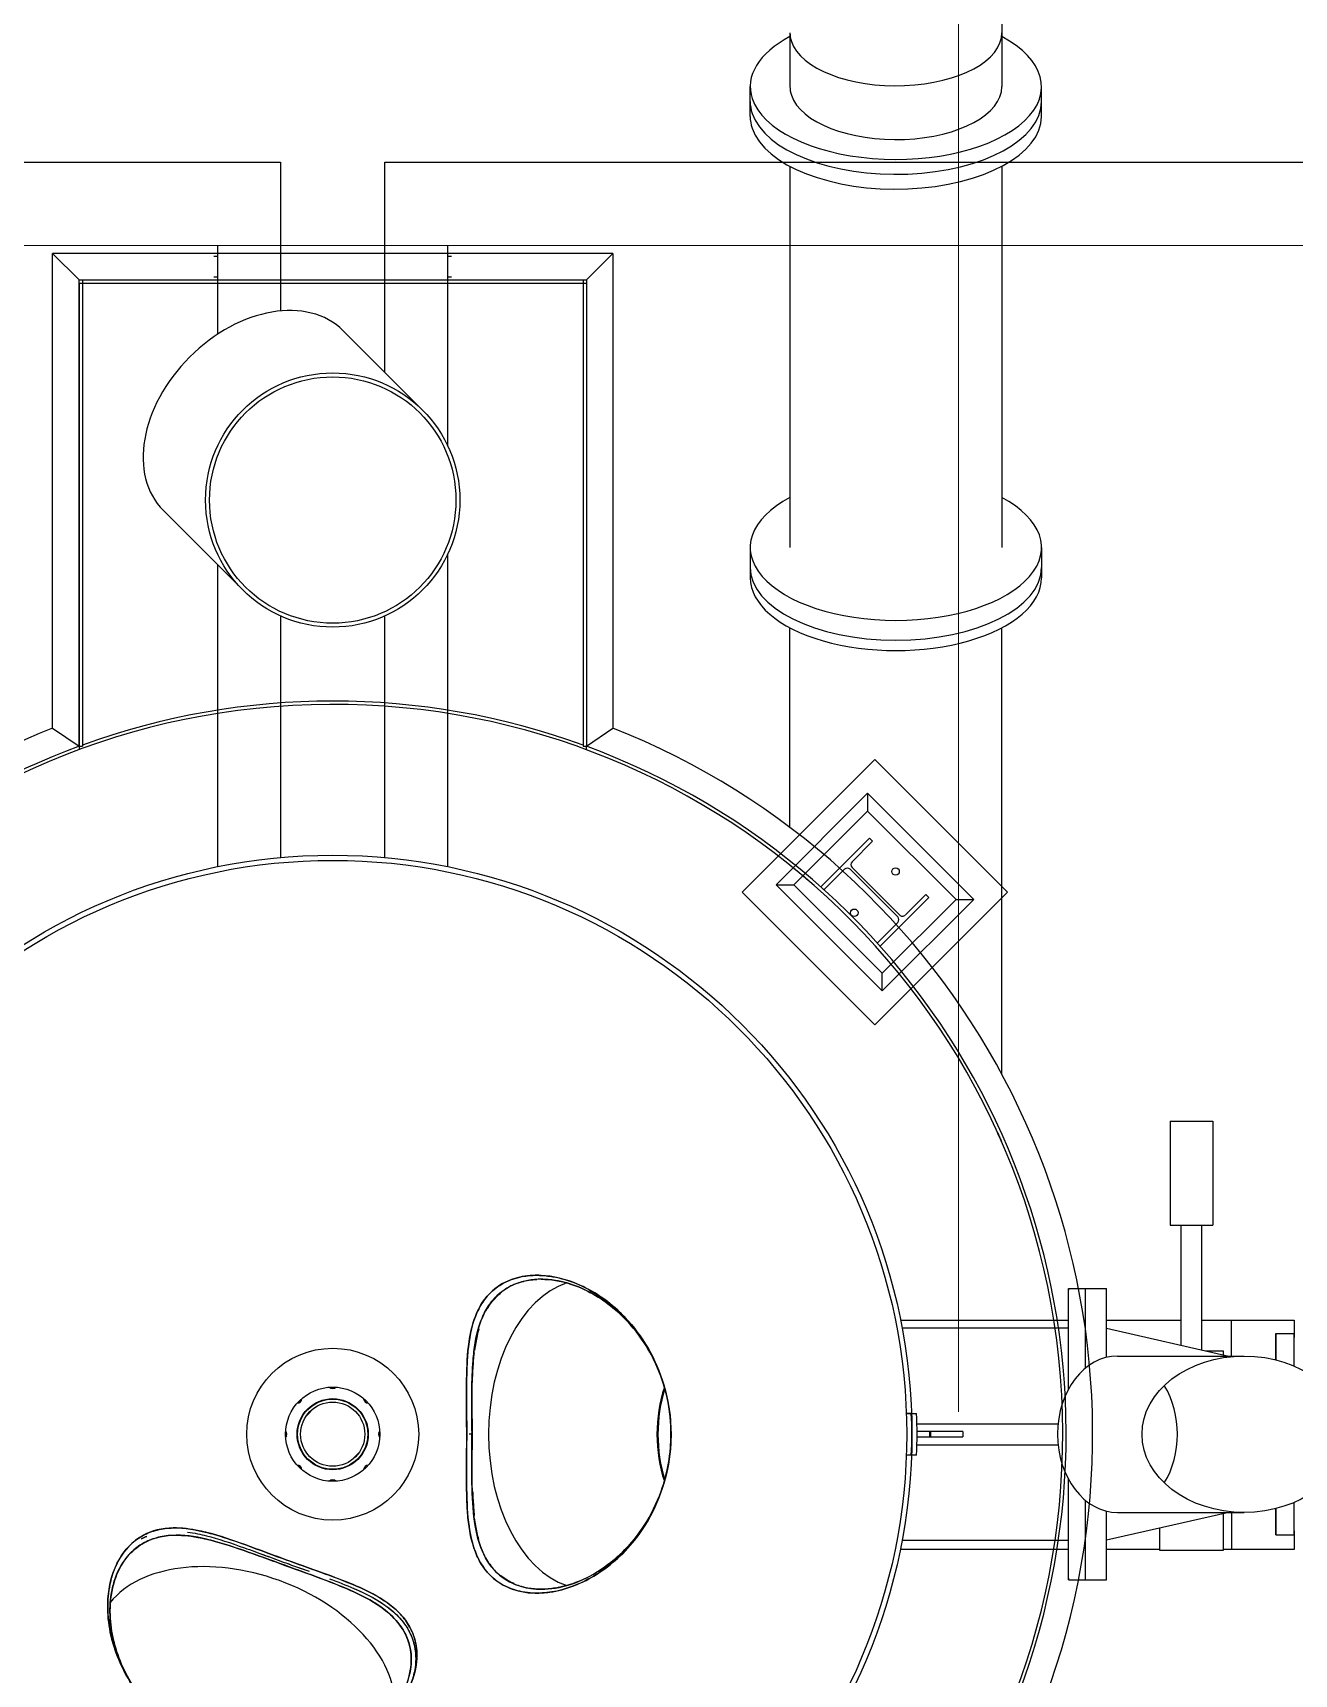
# Model space of a CAD drawing. Header units: metres. Extents: x 0 to 63075, y 0 to 44550.
# Drawn here: x 60291 to 60745, y 37476 to 38067 of the extents above; entities that cross this region are included whole.
import ezdxf

# ---------------------------------------------------------------- set-up
doc = ezdxf.new("R2010")
doc.units = ezdxf.units.M
doc.header["$LTSCALE"] = 75
for name, color, linetype in [('GSB', 7, 'Continuous'), ('ML6', 1, 'Continuous'), ('SDM', 7, 'Continuous'), ('SL1', 8, 'Continuous')]:
    doc.layers.add(name, color=color, linetype=linetype)
doc.styles.add('Arial', font='arial.ttf')
doc.styles.add('ROMANS', font='ROMANS.SHX')
doc.dimstyles.new('75___1-75', dxfattribs={"dimscale": 75, "dimtxt": 2.5, "dimasz": 2, "dimexe": 1.5, "dimexo": 1, "dimgap": 0.5, "dimtad": 1, "dimdec": 0, "dimzin": 12, "dimtxsty": 'ROMANS', "dimcen": 0, "dimclrd": 256, "dimclre": 256, "dimclrt": 3, "dimazin": 3, "dimtfac": 1, "dimtdec": 0, "dimtmove": 0, "dimatfit": 0, "dimfxl": 1, "dimlwd": -1, "dimlwe": -1, "dimarcsym": 0})
doc.dimstyles.new('VL0-GL_L', dxfattribs={"dimtxt": 0.18, "dimasz": 0.18, "dimexe": 0.18, "dimexo": 0.0625, "dimgap": 0.09, "dimtad": 0, "dimtih": 1, "dimtoh": 1, "dimdec": 4, "dimzin": 0, "dimdsep": 46, "dimtxsty": 'Standard', "dimcen": 0.09, "dimadec": 0, "dimazin": 0, "dimtfac": 1, "dimtdec": 4, "dimtofl": 0, "dimtmove": 0, "dimatfit": 3, "dimfxl": 1, "dimtolj": 1, "dimtzin": 0, "dimarcsym": 0})

# ---------------------------------------------------------------- blocks, each defined once
blk = doc.blocks.new('A$C6bae614f')
at = {"layer": 'SL1'}
for p, q in [((417465.8, 28313.1), (417465.8, 28184.2)), ((417973.8, 28313.1), (417973.8, 28184.1)), ((417370.6, 28112.9), (417370.6, 28184.2)), ((418069.1, 28112.9), (418069.1, 28184.1)), ((415452, 28002.9), (416244.9, 28002.9)), ((416244.9, 28002.9), (416244.8, 27646.3)), ((416494.8, 27498.9), (416494.9, 28002.9)), ((416494.9, 28002.9), (421259.9, 28002.7)), ((417465.9, 27993), (417465.8, 27079)), ((417973.9, 27993.1), (417973.8, 27079)), ((421459.8, 27802.7), (415452, 27802.9)), ((416094.8, 27591), (416094.8, 27802.9)), ((416644.8, 27802.9), (416644.8, 27324.3)), ((415698.3, 26646.1), (415698.3, 27784.4)), ((415761.8, 27720.9), (415698.3, 27784.4)), ((417041.4, 27784.4), (415698.3, 27784.4)), ((416084.8, 27777.9), (416094.8, 27777.9)), ((416644.8, 27777.9), (416654.8, 27777.9)), ((417041.4, 27784.4), (416977.9, 27720.9)), ((416977.9, 27720.9), (417041.4, 27784.4)), ((417041.4, 27784.4), (417041.3, 26646)), ((415761.8, 27720.9), (416977.9, 27720.9)), ((415761.8, 26602.4), (415761.8, 27720.9)), ((415761.8, 27712.9), (416977.8, 27712.8)), ((415761.8, 27712.9), (415761.8, 26602.4)), ((415769.8, 27720.9), (415769.8, 26602.4)), ((415769.8, 27720.9), (416969.8, 27720.8)), ((416084.8, 27727.9), (416094.8, 27727.9)), ((416644.8, 27727.9), (416654.8, 27727.9)), ((416969.8, 27720.8), (416969.8, 26602.3)), ((416977.9, 27720.9), (416977.8, 26602.4)), ((416977.8, 27712.8), (416977.8, 26602.4)), ((416585.4, 27408.4), (416394.9, 27598.9)), ((415963.8, 27167.9), (416154.3, 26977.3)), ((417370.6, 27079), (417370.6, 27031.3)), ((418069.1, 27079), (418069.1, 27031.3)), ((416644.8, 27061.4), (416644.8, 26313.7)), ((416094.8, 26313.7), (416094.8, 27036.8)), ((417370.6, 27031.3), (417370.6, 27006.5)), ((418069.1, 27031.3), (418069.1, 27006.5)), ((416244.8, 26914.9), (416244.8, 26335.6)), ((416494.8, 26335.6), (416494.8, 26914.9)), ((417465.8, 26407.7), (417465.8, 26886.7)), ((417973.8, 25816), (417973.8, 26886.7)), ((415698.3, 26646.1), (415761.8, 26602.4)), ((416977.8, 26602.4), (417041.3, 26646)), ((415761.8, 26602.4), (415761.8, 26593.9)), ((415761.8, 26602.4), (415769.8, 26602.4)), ((416969.8, 26602.3), (416977.8, 26602.4)), ((416977.8, 26593.8), (416977.8, 26602.4)), ((417669.5, 26570.7), (417351.3, 26252.5)), ((417987.7, 26252.5), (417669.5, 26570.7)), ((417651.8, 26489.6), (417432.6, 26270.4)), ((417651.8, 26489.6), (417651.8, 26447.2)), ((417906.4, 26235), (417651.8, 26489.6)), ((417651.8, 26447.2), (417475, 26270.4)), ((417864, 26235), (417651.8, 26447.2)), ((417540.1, 26265.4), (417656.8, 26382.1)), ((417664, 26374.9), (417614.8, 26325.7)), ((417656.8, 26382.1), (417664, 26374.9)), ((417596.5, 26307.4), (417547.3, 26258.2)), ((417724.2, 26193.6), (417610.4, 26307.4)), ((417614.8, 26311.8), (417728.6, 26198)), ((417351.3, 26252.5), (417669.4, 25934.3)), ((417432.6, 26270.4), (417475, 26270.4)), ((417432.6, 26270.4), (417687.2, 26015.8)), ((417475, 26270.4), (417687.2, 26058.3)), ((417547.3, 26258.2), (417540.1, 26265.4)), ((417669.4, 25934.3), (417987.7, 26252.5)), ((417798.9, 26240), (417682.2, 26123.3)), ((417687.2, 26058.3), (417864, 26235)), ((417906.4, 26235), (417687.2, 26015.8)), ((417742.5, 26198), (417791.7, 26247.2)), ((417791.7, 26247.2), (417798.9, 26240)), ((417864, 26235), (417906.4, 26235)), ((417675, 26130.5), (417724.2, 26179.7)), ((417682.2, 26123.3), (417675, 26130.5)), ((417687.2, 26015.8), (417687.2, 26058.3)), ((418377.5, 25703.8), (418479.5, 25703.8)), ((418377.5, 25703.8), (418377.5, 25453.8)), ((418479.5, 25703.8), (418479.5, 25453.8)), ((418377.5, 25453.8), (418479.5, 25453.8)), ((418403.5, 25166.2), (418403.5, 25453.8)), ((418453.5, 25154.8), (418453.5, 25453.8)), ((416864.1, 25333.9), (416859, 25333.9)), ((416861.5, 25333.9), (416861.1, 25333.9)), ((416866, 25333.9), (416866.3, 25333.9)), ((416869.8, 25324.4), (416869.8, 25324.4)), ((416873.3, 25324.3), (416871.1, 25324.3)), ((418133.2, 25302.1), (418224.4, 25302.1)), ((417730.9, 25226.5), (418133.1, 25226.5)), ((418133.2, 25206.8), (417734.7, 25206.8)), ((418224.4, 25226.5), (418403.5, 25226.4)), ((418224.4, 25206.8), (418517.6, 25140.3)), ((418453.5, 25226.4), (418674.3, 25226.4)), ((418524.3, 25140.3), (418524.3, 25226.4)), ((418630.4, 25194.1), (418674.3, 25194.1)), ((418674.3, 25226.4), (418674.3, 25184.6)), ((418462.5, 25152.8), (418504.5, 25152.8)), ((418504.5, 25152.8), (418504.5, 25143.3)), ((418251, 25140.3), (418554.7, 25140.3)), ((416340.9, 25031.9), (416342.8, 25033.9)), ((416371, 25062.5), (416374.2, 25065.8)), ((416306.7, 24997.2), (416324.4, 25015.2)), ((417756.7, 25002.8), (417744.8, 25002.8)), ((417744.8, 25002.8), (417769.1, 25002.8)), ((416288.4, 24978.5), (416290.2, 24980.4)), ((416482.6, 24959.2), (416479.9, 24956.4)), ((416703.1, 24952.8), (416697, 24952.8)), ((416703.1, 24952.8), (416703.1, 24956.2)), ((416703.1, 24952.8), (416703.1, 24949.4)), ((417180.9, 24952.8), (417180.7, 24952.8)), ((417770.2, 24977.8), (418108.7, 24977.8)), ((417770.5, 24946.6), (417770.5, 24959.1)), ((417880.2, 24959.1), (417770.5, 24959.1)), ((417800.2, 24959.1), (417800.2, 24946.6)), ((417803.1, 24959.1), (417803.1, 24946.6)), ((417880.2, 24959.1), (417880.2, 24946.6)), ((416256.9, 24946.6), (416259.6, 24949.3)), ((416451.2, 24927.2), (416449.3, 24925.3)), ((417770.2, 24927.8), (418108.7, 24927.8)), ((417770.5, 24946.6), (417880.2, 24946.6)), ((416398.6, 24873.8), (416396.7, 24871.9)), ((416432.8, 24908.6), (416415.1, 24890.6)), ((417769.1, 24902.8), (417744.8, 24902.8)), ((416368.5, 24843.2), (416365.3, 24840)), ((418517.6, 24765.3), (418224.4, 24698.8)), ((418251, 24765.3), (418554.7, 24765.3)), ((418504.5, 24762.3), (418504.5, 24673.8)), ((418524.3, 24765.3), (418524.3, 24676.4)), ((418352.5, 24673.8), (418352.5, 24727.9)), ((418674.3, 24721), (418674.3, 24676.4)), ((415911.8, 24701.8), (415911.4, 24701.6)), ((418133.1, 24676.5), (417730.3, 24676.5)), ((417734.7, 24698.8), (418133.2, 24698.8)), ((418352.5, 24676.5), (418224.4, 24676.5)), ((418674.3, 24676.4), (418504.5, 24676.4)), ((418630.4, 24711.5), (418674.3, 24711.5)), ((416244.7, 24648.9), (416244.7, 24648.8)), ((418504.5, 24673.8), (418352.5, 24673.8)), ((415849.2, 24608.8), (415847.1, 24603)), ((418133.2, 24603.6), (418224.3, 24603.6)), ((416865.1, 24571.9), (416859.1, 24571.9)), ((416875.8, 24581.4), (416869.8, 24581.4)), ((416873.3, 24581.4), (416871.1, 24581.4)), ((416494.7, 24543.1), (416494.7, 24543.1))]:
    blk.add_line(p, q, dxfattribs=at)
for centre, radius in [((416369.8, 27192.9), 304.8), ((416369.8, 27192.9), 304.8), ((416369.8, 27192.9), 295.3), ((416369.8, 24952.9), 1388.4), ((416369.8, 24952.9), 1376), ((417719, 26302.2), 9), ((417620, 26203.2), 9), ((416369.8, 24952.9), 206.1), ((416369.8, 24952.9), 113), ((416369.8, 24952.9), 85.3), ((416369.8, 24952.9), 84.1), ((416369.8, 24952.9), 77)]:
    blk.add_circle(centre, radius, dxfattribs=at)
for centre, radius, start, end in [((416369.8, 24952.9), 1750, 185.8289, 180.3095), ((416369.8, 24952.9), 1758, 70.0422, 109.954), ((416369.8, 24952.9), 1821.5, 111.6314, 180.2973), ((416369.8, 24952.9), 1821.5, 185.5993, 68.3648), ((416369.8, 24952.9), 1758, 110.2305, 180.3081), ((416369.8, 24952.9), 1758, 185.8023, 69.7657), ((417603.5, 26300.5), 9.8, 44.9982, 134.9982), ((417621.7, 26318.8), 9.8, 134.9982, 224.9982), ((417717.3, 26186.7), 9.8, 314.9982, 44.9982), ((417735.5, 26204.9), 9.8, 224.9982, 314.9982), ((416865.9, 25135.5), 198.3, 91.7807, 92.9759), ((416845.3, 25199.8), 117, 129.1358, 130.5179), ((416840.9, 25212.3), 104.7, 130.8336, 131.6088), ((416284.4, 25038.2), 11.1, 270.5055, 359.4908), ((416369.8, 25073.5), 11.1, 225.5055, 314.4908), ((416455.1, 25038.2), 11.1, 180.5055, 269.4908), ((416908.6, 24952.9), 849.6, 356.6241, 3.3722), ((416908.6, 24952.9), 862, 356.6727, 3.3235), ((416249.1, 24952.9), 11.1, 315.5055, 44.4907), ((416490.4, 24952.9), 11.1, 135.5055, 224.4908), ((416284.4, 24867.6), 11.1, 0.5055, 89.4908), ((416455.1, 24867.6), 11.1, 90.5055, 179.4908), ((416369.8, 24832.2), 11.1, 45.5055, 134.4908), ((415975.3, 24589.5), 129, 113.4312, 119.5111), ((416865.9, 24762.8), 191, 267.7882, 268.6339), ((416870.9, 24768.8), 187.5, 266.3702, 270.6681)]:
    blk.add_arc(centre, radius, start, end, dxfattribs=at)
for centre, major_axis, ratio, start_param, end_param in [((417719.8, 28184.2), (-349.2, 0), 0.499996, 5.526729, 6.44812), ((417719.8, 28184.2), (-349.2, 0), 0.499996, 0.164934, 3.898049), ((417719.8, 28313.1), (-254, 0), 0.499996, 0, 0.164934), ((417719.8, 28313.1), (254, 0), 0.499996, 3.306527, 6.283185), ((417719.8, 28184.2), (-254, 0), 0.499996, 0, 0.164934), ((417719.8, 28184.2), (-254, 0), 0.499996, 0.164934, 3.141593), ((417719.8, 28148.5), (-349.2, 0), 0.499996, 0, 0.164934), ((417719.8, 28148.5), (-349.2, 0), 0.499996, 0.164934, 3.141593), ((417719.8, 28148.5), (349.2, 0), 0.499996, 3.306527, 6.283185), ((417719.8, 28112.9), (-349.2, 0), 0.499996, 0, 0.164934), ((417719.8, 28112.9), (349.2, 0), 0.499996, 3.306527, 6.283185), ((416179.3, 27383.4), (215.5, 215.5), 0.707107, 0, 1.570796), ((416179.3, 27383.4), (-215.5, -215.5), 0.707107, 4.712389, 6.283185), ((417719.8, 27079), (-349.2, 0), 0.5, 5.526729, 7.853982), ((417719.8, 27079), (349.2, 0), 0.5, 4.712389, 7.039642), ((417719.8, 27031.3), (349.2, 0), 0.5, 3.141593, 6.283185), ((417719.8, 27031.3), (-349.2, 0), 0.5, 0, 1.570796), ((417719.8, 27006.5), (-349.2, 0), 0.5, 0, 3.141593), ((417719.8, 27031.3), (349.2, 0), 0.5, 4.712389, 6.283185), ((416982.1, 24952.8), (0, 371.5), 0.642788, 0.217034, 1.570796), ((418133.2, 24952.8), (0, 349.2), 0.000235, 5.024836, 7.039642), ((418174.3, 24952.8), (0, 349.2), 0.000235, 5.183743, 6.283185), ((418224.3, 24952.8), (0, 349.2), 0.000235, 5.268141, 6.283185), ((418630.4, 24952.8), (0, 241.3), 0.000235, 5.543893, 7.022361), ((418674.3, 24952.8), (0, 241.3), 0.000235, 5.457299, 6.283185), ((418251, 24952.8), (0, 187.5), 0.765978, 0, 1.570796), ((417306.6, 24952.8), (0, 244.5), 0.642788, 1.109387, 2.032261), ((417304.5, 24952.8), (0, -244.9), 0.642788, 4.233922, 4.712389), ((418251, 24952.8), (0, 187.5), 0.765978, 4.039283, 5.385495), ((418251, 24952.8), (0, -187.5), 0.765978, 0.89769, 2.243903), ((416941.9, 24952.8), (0, -371.5), 0.642788, 4.613525, 4.703418), ((416941.9, 24952.8), (0, 371.5), 0.642788, 1.570919, 1.669661), ((416982.1, 24952.8), (0, -371.5), 0.642788, 4.712389, 6.066213), ((417304.5, 24952.8), (0, -244.9), 0.642788, 4.712389, 5.190911), ((418251, 24952.8), (0, -187.5), 0.765978, 4.712389, 6.283185), ((416941.9, 24952.8), (0, 371.5), 0.642788, 1.67084, 1.671406), ((418133.2, 24952.8), (0, -349.2), 0.000235, 5.526729, 7.541535), ((418174.3, 24952.8), (0, -349.2), 0.000235, 0, 1.099442), ((418224.3, 24952.8), (0, -349.2), 0.000235, 6.283185, 7.29823), ((418630.4, 24952.8), (0, -241.3), 0.000235, 5.54401, 7.022477), ((418674.3, 24952.8), (0, -241.3), 0.000235, 0, 0.825886), ((416160.3, 24377.5), (-349.1, 127.1), 0.642788, 4.712389, 6.068473), ((416160.3, 24377.5), (349.1, -127.1), 0.642788, 0.214712, 1.570796)]:
    blk.add_ellipse(centre, major_axis=major_axis, ratio=ratio, start_param=start_param, end_param=end_param, dxfattribs=at)
blk.add_ellipse((418554.7, 24952.8), major_axis=(244.8, 0), ratio=0.765978, dxfattribs=at)
for points in [[(417939.9, 28614.5), (417962.5, 28516), (417973.8, 28414.7), (417973.8, 28313.1)], [(417180.7, 24952.8), (417180.8, 24942), (417180.4, 24931.2), (417179.6, 24920.4)], [(415911.7, 24701.8), (415915.7, 24704), (415919.8, 24706), (415924, 24707.9)]]:
    blk.add_open_spline(points, degree=3, dxfattribs=at)
for points, knots in [([(417511.7, 26278.9), (417509.4, 26280.9), (417507.1, 26282.9), (417504.9, 26284.8), (417498.7, 26290.1), (417493.2, 26294.7), (417488.6, 26298.5), (417487.1, 26299.7), (417485.7, 26300.9), (417484.3, 26302), (417478.1, 26307.2), (417473.2, 26311.1), (417470.1, 26313.6), (417468, 26315.3), (417466.7, 26316.4), (417466.2, 26316.8)], [-1252.288885, -1252.288885, -1252.288885, -1252.288885, -1240.789081, -1240.789081, -1240.789081, -1208.423064, -1208.423064, -1208.423064, -1197.634392, -1197.634392, -1197.634392, -1147.938046, -1147.938046, -1147.938046, -1113.430144, -1113.430144, -1113.430144, -1113.430144]), ([(417963, 25676.8), (417964.8, 25672.9), (417966.4, 25669.3), (417967.8, 25666.2), (417969.5, 25662.4), (417970.8, 25659.3), (417971.8, 25657.2), (417973.2, 25653.9), (417973.7, 25652.7), (417973.7, 25652.7), (417973.7, 25652.7), (417973.1, 25654.1), (417972.1, 25656.4), (417970.2, 25660.9), (417966.7, 25668.7), (417962.2, 25678.5), (417961.9, 25679.2), (417961.6, 25679.9), (417961.3, 25680.6)], [-74.302246, -74.302246, -74.302246, -74.302246, -56.092251, -56.092251, -56.092251, -33.655351, -33.655351, -33.655351, 0, 0, 0, 35.634074, 35.634074, 35.634074, 106.902222, 106.902222, 106.902222, 112.057542, 112.057542, 112.057542, 112.057542]), ([(416859, 25333.9), (416885.8, 25334.3), (416917.2, 25328.4), (416948, 25316.4), (416967.5, 25308.8), (416986.9, 25298.8), (417004.5, 25287.5), (417010.4, 25283.7), (417016.2, 25279.8), (417021.8, 25275.7), (417055.8, 25250.9), (417087.6, 25217.9), (417113.3, 25179), (417130.5, 25153.1), (417144.9, 25124.5), (417155.9, 25094.4), (417166.9, 25064.2), (417174.3, 25032.5), (417178, 25000.8), (417179.9, 24985), (417180.9, 24969.1), (417180.9, 24953.1), (417180.9, 24913.2), (417175, 24872.8), (417163.5, 24834.2), (417154.3, 24803.4), (417141.4, 24773.9), (417125.7, 24746.7), (417109.9, 24719.6), (417091.2, 24694.8), (417070.7, 24673.2), (417055.3, 24657.1), (417038.9, 24642.8), (417022.1, 24630.4), (416999.8, 24613.9), (416974.1, 24599.5), (416948, 24589.4), (416928.5, 24581.9), (416908.8, 24576.8), (416890.3, 24574.2), (416884.2, 24573.3), (416878.1, 24572.7), (416872.2, 24572.3), (416850.1, 24570.7), (416826.9, 24573), (416806.1, 24579.4), (416790.6, 24584.3), (416776.3, 24591.5), (416764.2, 24600.2), (416760.1, 24603.1), (416756.3, 24606.2), (416752.7, 24609.4), (416735.3, 24624.5), (416721.4, 24645.6), (416711.8, 24670.6), (416704.6, 24689.3), (416699.8, 24710.1), (416696.7, 24731.6), (416695.6, 24738.7), (416694.8, 24745.9), (416694.1, 24753.1), (416691.3, 24780.7), (416690.7, 24813.2), (416690.6, 24847.7), (416690.6, 24864.9), (416690.7, 24882.6), (416690.8, 24900.4), (416690.9, 24918.1), (416690.9, 24935.8), (416691, 24952.9), (416691.1, 24987.2), (416690.5, 25023.6), (416690.5, 25058.1), (416690.6, 25083.9), (416691, 25108.6), (416692.4, 25131), (416692.9, 25138.5), (416693.4, 25145.7), (416694, 25152.7), (416696.7, 25181.6), (416702.1, 25210.3), (416711.8, 25235.2), (416716.6, 25247.6), (416722.5, 25259.1), (416729.4, 25269.4), (416736.3, 25279.7), (416744.2, 25288.7), (416752.6, 25296.5), (416766.8, 25309.4), (416785.3, 25320), (416806.1, 25326.4), (416821.7, 25331.2), (416838.7, 25333.6), (416855.5, 25333.9), (416856.7, 25333.9), (416857.9, 25333.9), (416859, 25333.9)], [0, 0, 0, 0, 0.04813, 0.04813, 0.04813, 0.078563, 0.078563, 0.078563, 0.088708, 0.088708, 0.088708, 0.149715, 0.149715, 0.149715, 0.190386, 0.190386, 0.190386, 0.231057, 0.231057, 0.231057, 0.251393, 0.251393, 0.251393, 0.302231, 0.302231, 0.302231, 0.342901, 0.342901, 0.342901, 0.383572, 0.383572, 0.383572, 0.414075, 0.414075, 0.414075, 0.454652, 0.454652, 0.454652, 0.485085, 0.485085, 0.485085, 0.49523, 0.49523, 0.49523, 0.533533, 0.533533, 0.533533, 0.562261, 0.562261, 0.562261, 0.571837, 0.571837, 0.571837, 0.617682, 0.617682, 0.617682, 0.652067, 0.652067, 0.652067, 0.663528, 0.663528, 0.663528, 0.707458, 0.707458, 0.707458, 0.729423, 0.729423, 0.729423, 0.751388, 0.751388, 0.751388, 0.79532, 0.79532, 0.79532, 0.828268, 0.828268, 0.828268, 0.839251, 0.839251, 0.839251, 0.885098, 0.885098, 0.885098, 0.908022, 0.908022, 0.908022, 0.930945, 0.930945, 0.930945, 0.969248, 0.969248, 0.969248, 0.997976, 0.997976, 0.997976, 1, 1, 1, 1]), ([(416859, 25333.9), (416835.3, 25334.2), (416811.4, 25329.7), (416790.9, 25320.8), (416776.3, 25314.5), (416763.4, 25306), (416752.6, 25296.5), (416735.3, 25281.3), (416721.3, 25260.1), (416711.7, 25235.2), (416704.5, 25216.5), (416699.7, 25195.7), (416696.7, 25174.2), (416695.6, 25167.1), (416694.8, 25159.9), (416694.1, 25152.7), (416691.3, 25125.1), (416690.7, 25092.6), (416690.6, 25058.1), (416690.6, 25040.8), (416690.7, 25023.1), (416690.8, 25005.4), (416690.9, 24987.7), (416690.9, 24970), (416691, 24952.9), (416691.1, 24918.6), (416690.5, 24882.1), (416690.6, 24847.7), (416690.6, 24821.9), (416691.1, 24797.1), (416692.4, 24774.7), (416692.9, 24767.3), (416693.4, 24760.1), (416694.1, 24753.1), (416696.7, 24724.1), (416702.1, 24695.5), (416711.8, 24670.6), (416716.6, 24658.2), (416722.5, 24646.6), (416729.4, 24636.4), (416736.3, 24626.1), (416744.2, 24617.1), (416752.7, 24609.3), (416766.8, 24596.4), (416785.3, 24585.8), (416806.2, 24579.4), (416821.8, 24574.6), (416838.7, 24572.2), (416855.5, 24571.9), (416861.1, 24571.8), (416866.7, 24572), (416872.3, 24572.2), (416901.6, 24573.6), (416935.4, 24582.6), (416967.5, 24597.7), (416986.7, 24606.8), (417005.3, 24618.2), (417022.1, 24630.4), (417055.8, 24654.9), (417087.6, 24687.9), (417113.4, 24726.8), (417130.5, 24752.7), (417145, 24781.3), (417155.9, 24811.4), (417166.9, 24841.6), (417174.3, 24873.3), (417178, 24905), (417179.9, 24920.8), (417180.9, 24936.7), (417180.9, 24952.7), (417180.9, 24992.6), (417175, 25033.1), (417163.5, 25071.6), (417154.2, 25102.4), (417141.4, 25131.9), (417125.7, 25159.1), (417109.9, 25186.2), (417091.2, 25211), (417070.6, 25232.6), (417055.2, 25248.7), (417038.8, 25263), (417022.1, 25275.4), (416999.8, 25291.9), (416974, 25306.3), (416948, 25316.4), (416928.5, 25323.9), (416908.8, 25329), (416890.3, 25331.6), (416884.1, 25332.5), (416878.1, 25333.1), (416872.2, 25333.5), (416867.9, 25333.8), (416863.5, 25333.9), (416859, 25333.9)], [-2499.064893, -2499.064893, -2499.064893, -2499.064893, -2404.793792, -2404.793792, -2404.793792, -2337.639531, -2337.639531, -2337.639531, -2230.465877, -2230.465877, -2230.465877, -2150.085635, -2150.085635, -2150.085635, -2123.292222, -2123.292222, -2123.292222, -2020.596513, -2020.596513, -2020.596513, -1969.248658, -1969.248658, -1969.248658, -1917.900804, -1917.900804, -1917.900804, -1815.208159, -1815.208159, -1815.208159, -1738.188676, -1738.188676, -1738.188676, -1712.515515, -1712.515515, -1712.515515, -1605.344281, -1605.344281, -1605.344281, -1551.758664, -1551.758664, -1551.758664, -1498.173048, -1498.173048, -1498.173048, -1408.633381, -1408.633381, -1408.633381, -1341.47863, -1341.47863, -1341.47863, -1319.093714, -1319.093714, -1319.093714, -1200.524579, -1200.524579, -1200.524579, -1129.383099, -1129.383099, -1129.383099, -986.773392, -986.773392, -986.773392, -891.700254, -891.700254, -891.700254, -796.627116, -796.627116, -796.627116, -749.090547, -749.090547, -749.090547, -630.24748, -630.24748, -630.24748, -535.173026, -535.173026, -535.173026, -440.098572, -440.098572, -440.098572, -368.792731, -368.792731, -368.792731, -273.935379, -273.935379, -273.935379, -202.792365, -202.792365, -202.792365, -179.078028, -179.078028, -179.078028, -161.425362, -161.425362, -161.425362, -161.425362]), ([(416703.1, 24960.4), (416703.2, 24992.1), (416702.9, 25025.4), (416703.3, 25057), (416703.7, 25082.6), (416704.5, 25107.1), (416706.3, 25129.3), (416706.9, 25136.7), (416707.6, 25143.8), (416708.3, 25150.7), (416711.5, 25179.2), (416717.6, 25207.2), (416727.8, 25231.4), (416732.9, 25243.5), (416739, 25254.7), (416746.1, 25264.6), (416753.2, 25274.5), (416761.2, 25283.2), (416769.8, 25290.5), (416783.9, 25302.6), (416802, 25312.4), (416822.3, 25318.1), (416834.1, 25321.4), (416846.7, 25323.4), (416859.3, 25324.1)], [-2681.774328, -2681.774328, -2681.774328, -2681.774328, -2587.626366, -2587.626366, -2587.626366, -2511.377754, -2511.377754, -2511.377754, -2485.961551, -2485.961551, -2485.961551, -2380.49889, -2380.49889, -2380.49889, -2327.76756, -2327.76756, -2327.76756, -2275.03623, -2275.03623, -2275.03623, -2188.380043, -2188.380043, -2188.380043, -2137.775077, -2137.775077, -2137.775077, -2137.775077]), ([(417180.7, 24952.8), (417181.2, 25006.5), (417169.7, 25061.5), (417148.6, 25111.2), (417139.6, 25132.5), (417128.8, 25152.8), (417116.5, 25171.7), (417100.2, 25196.8), (417081.2, 25219.5), (417060.9, 25238.9), (417050.7, 25248.6), (417040.2, 25257.5), (417029.5, 25265.7), (417008.3, 25281.8), (416983.7, 25296), (416958.8, 25306), (416940.2, 25313.5), (416921.3, 25318.7), (416903.6, 25321.6), (416897.7, 25322.5), (416891.9, 25323.2), (416886.2, 25323.7), (416864.9, 25325.6), (416842.6, 25323.8), (416822.3, 25318), (416812.2, 25315.2), (416802.6, 25311.3), (416793.8, 25306.6), (416784.9, 25301.9), (416776.9, 25296.4), (416769.7, 25290.5), (416752.2, 25276.1), (416737.9, 25255.7), (416727.7, 25231.5), (416720.1, 25213.3), (416714.9, 25192.9), (416711.4, 25171.9), (416710.2, 25164.8), (416709.2, 25157.8), (416708.3, 25150.7), (416705, 25123.4), (416703.8, 25091.2), (416703.4, 25057), (416703.2, 25040), (416703.1, 25022.4), (416703.1, 25004.9), (416703.1, 24987.3), (416703.1, 24969.8), (416703.1, 24952.8), (416703.1, 24952.8), (416703.1, 24952.8), (416703.1, 24952.8)], [1551.69991, 1551.69991, 1551.69991, 1551.69991, 1712.369077, 1712.369077, 1712.369077, 1781.199663, 1781.199663, 1781.199663, 1872.973778, 1872.973778, 1872.973778, 1918.860835, 1918.860835, 1918.860835, 2010.292345, 2010.292345, 2010.292345, 2078.865977, 2078.865977, 2078.865977, 2101.723855, 2101.723855, 2101.723855, 2188.380043, 2188.380043, 2188.380043, 2231.708136, 2231.708136, 2231.708136, 2275.03623, 2275.03623, 2275.03623, 2380.49889, 2380.49889, 2380.49889, 2459.595886, 2459.595886, 2459.595886, 2485.961551, 2485.961551, 2485.961551, 2587.626366, 2587.626366, 2587.626366, 2638.458773, 2638.458773, 2638.458773, 2689.291181, 2689.291181, 2689.291181, 2689.317683, 2689.317683, 2689.317683, 2689.317683]), ([(416869.8, 25324.4), (416875.3, 25324.4), (416880.8, 25324.1), (416886.3, 25323.7), (416908.7, 25322.1), (416934, 25316.1), (416958.9, 25306), (416977.5, 25298.4), (416995.9, 25288.5), (417013, 25277.3), (417018.7, 25273.5), (417024.2, 25269.6), (417029.5, 25265.6), (417061.7, 25241.6), (417092, 25209.5), (417116.5, 25171.7), (417132.9, 25146.5), (417146.6, 25118.8), (417157.1, 25089.6), (417164.9, 25067.7), (417170.9, 25045), (417174.8, 25022), (417178.8, 24999.1), (417180.7, 24975.8), (417180.7, 24952.9), (417180.7, 24952.8), (417180.7, 24952.8), (417180.7, 24952.8)], [-2123.820376, -2123.820376, -2123.820376, -2123.820376, -2101.723855, -2101.723855, -2101.723855, -2010.292345, -2010.292345, -2010.292345, -1941.718712, -1941.718712, -1941.718712, -1918.860835, -1918.860835, -1918.860835, -1781.199663, -1781.199663, -1781.199663, -1689.425548, -1689.425548, -1689.425548, -1620.594962, -1620.594962, -1620.594962, -1551.764376, -1551.764376, -1551.764376, -1551.69991, -1551.69991, -1551.69991, -1551.69991]), ([(416740.5, 25254), (416742.8, 25257.7), (416745.1, 25261.3), (416747.6, 25264.8), (416754.7, 25274.7), (416762.8, 25283.3), (416771.4, 25290.6)], [2203.470164, 2203.470164, 2203.470164, 2203.470164, 2221.864921, 2221.864921, 2221.864921, 2274.618953, 2274.618953, 2274.618953, 2274.618953]), ([(416720.2, 25205.5), (416717.1, 25194.7), (416714.7, 25183.5), (416712.7, 25172), (416711.7, 25166), (416710.8, 25160), (416710.1, 25153.9)], [-2132.982686, -2132.982686, -2132.982686, -2132.982686, -2089.97984, -2089.97984, -2089.97984, -2067.367665, -2067.367665, -2067.367665, -2067.367665]), ([(416705.4, 25091.2), (416705.9, 25104.5), (416706.6, 25117.3), (416707.6, 25129.5), (416708.1, 25135.9), (416708.7, 25142.1), (416709.4, 25148.1)], [1996.494461, 1996.494461, 1996.494461, 1996.494461, 2038.167826, 2038.167826, 2038.167826, 2060.257, 2060.257, 2060.257, 2060.257]), ([(416703.1, 24945.2), (416703.2, 24913.5), (416702.9, 24880.2), (416703.3, 24848.6), (416703.7, 24823), (416704.5, 24798.5), (416706.3, 24776.4), (416706.9, 24769), (416707.6, 24761.9), (416708.3, 24755), (416711.6, 24726.5), (416717.6, 24698.5), (416727.8, 24674.3), (416732.9, 24662.1), (416739, 24651), (416746.1, 24641.1), (416753.2, 24631.2), (416761.2, 24622.5), (416769.8, 24615.2), (416783.9, 24603.1), (416802, 24593.3), (416822.3, 24587.6), (416837.5, 24583.3), (416853.9, 24581.3), (416870.2, 24581.4), (416875.6, 24581.4), (416881, 24581.6), (416886.3, 24582), (416908.8, 24583.6), (416934, 24589.6), (416958.9, 24599.7), (416977.5, 24607.3), (416996, 24617.2), (417013, 24628.4), (417018.7, 24632.2), (417024.2, 24636.1), (417029.6, 24640.1), (417061.8, 24664.1), (417092.1, 24696.2), (417116.6, 24734), (417132.9, 24759.2), (417146.6, 24787), (417157.1, 24816.1), (417164.9, 24838), (417170.9, 24860.7), (417174.8, 24883.7), (417178.8, 24906.6), (417180.7, 24929.9), (417180.7, 24952.8)], [421.813017, 421.813017, 421.813017, 421.813017, 515.91688, 515.91688, 515.91688, 592.163327, 592.163327, 592.163327, 617.578809, 617.578809, 617.578809, 723.039358, 723.039358, 723.039358, 775.769633, 775.769633, 775.769633, 828.499908, 828.499908, 828.499908, 915.156704, 915.156704, 915.156704, 980.149302, 980.149302, 980.149302, 1001.813501, 1001.813501, 1001.813501, 1093.243139, 1093.243139, 1093.243139, 1161.815368, 1161.815368, 1161.815368, 1184.672777, 1184.672777, 1184.672777, 1322.332127, 1322.332127, 1322.332127, 1414.105027, 1414.105027, 1414.105027, 1482.934701, 1482.934701, 1482.934701, 1551.69991, 1551.69991, 1551.69991, 1551.69991]), ([(417177.5, 24900.8), (417172.8, 24864.3), (417163, 24828.2), (417148.7, 24794.5), (417139.6, 24773.2), (417128.8, 24752.9), (417116.6, 24734.1), (417100.2, 24708.9), (417081.3, 24686.2), (417060.9, 24666.8), (417050.7, 24657.1), (417040.2, 24648.2), (417029.6, 24640.1), (417008.3, 24623.9), (416983.8, 24609.7), (416958.9, 24599.7), (416940.2, 24592.2), (416921.4, 24587), (416903.6, 24584.1), (416897.7, 24583.2), (416891.9, 24582.5), (416886.3, 24582), (416864.9, 24580.1), (416842.6, 24581.9), (416822.3, 24587.7), (416812.2, 24590.5), (416802.6, 24594.4), (416793.8, 24599.1), (416785, 24603.8), (416777, 24609.3), (416769.8, 24615.2), (416752.3, 24629.6), (416737.9, 24650), (416727.8, 24674.2), (416720.2, 24692.4), (416714.9, 24712.8), (416711.4, 24733.8), (416710.2, 24740.8), (416709.2, 24747.9), (416708.4, 24755), (416705.1, 24782.3), (416703.9, 24814.5), (416703.4, 24848.6), (416703.2, 24865.7), (416703.1, 24883.3), (416703.1, 24900.8), (416703.1, 24918.4), (416703.1, 24935.9), (416703.1, 24952.8)], [-1500.064333, -1500.064333, -1500.064333, -1500.064333, -1391.161802, -1391.161802, -1391.161802, -1322.332127, -1322.332127, -1322.332127, -1230.559227, -1230.559227, -1230.559227, -1184.672777, -1184.672777, -1184.672777, -1093.243139, -1093.243139, -1093.243139, -1024.670911, -1024.670911, -1024.670911, -1001.813501, -1001.813501, -1001.813501, -915.156704, -915.156704, -915.156704, -871.828306, -871.828306, -871.828306, -828.499908, -828.499908, -828.499908, -723.039358, -723.039358, -723.039358, -643.943946, -643.943946, -643.943946, -617.578809, -617.578809, -617.578809, -515.91688, -515.91688, -515.91688, -465.085915, -465.085915, -465.085915, -414.281453, -414.281453, -414.281453, -414.281453]), ([(416704.3, 24899.1), (416704.3, 24917.2), (416704.3, 24935.3), (416704.4, 24952.9), (416704.4, 24965.1), (416704.4, 24977.6), (416704.3, 24990.2)], [1807.590349, 1807.590349, 1807.590349, 1807.590349, 1860.122839, 1860.122839, 1860.122839, 1896.697834, 1896.697834, 1896.697834, 1896.697834]), ([(416704.3, 24990), (416704.3, 24977.4), (416704.3, 24965), (416704.4, 24952.8), (416704.4, 24940.6), (416704.4, 24928.1), (416704.3, 24915.5)], [-1896.532595, -1896.532595, -1896.532595, -1896.532595, -1860.122839, -1860.122839, -1860.122839, -1823.547859, -1823.547859, -1823.547859, -1823.547859]), ([(416705.4, 24814.5), (416705.9, 24801.2), (416706.6, 24788.4), (416707.6, 24776.3), (416708.1, 24769.8), (416708.7, 24763.6), (416709.3, 24757.6)], [-1723.751216, -1723.751216, -1723.751216, -1723.751216, -1682.07785, -1682.07785, -1682.07785, -1659.988675, -1659.988675, -1659.988675, -1659.988675]), ([(415844.4, 24623.4), (415834.9, 24598.4), (415829.7, 24566.9), (415830.4, 24533.8), (415830.9, 24512.9), (415833.7, 24491.3), (415838.3, 24470.8), (415839.8, 24464), (415841.5, 24457.3), (415843.4, 24450.6), (415855.1, 24410.1), (415875.2, 24369), (415903, 24331.5), (415921.5, 24306.5), (415943.4, 24283.1), (415968, 24262.5), (415992.5, 24242), (416019.8, 24224.1), (416048.3, 24209.8), (416062.6, 24202.6), (416077.2, 24196.3), (416092.1, 24190.8), (416129.6, 24177.1), (416169.7, 24168.8), (416209.8, 24166.5), (416241.9, 24164.6), (416274.1, 24166.5), (416305, 24172.1), (416335.9, 24177.6), (416365.6, 24186.7), (416392.9, 24198.6), (416413.3, 24207.6), (416432.4, 24218.1), (416449.8, 24229.6), (416472.9, 24244.9), (416495.2, 24264.2), (416513.6, 24285.2), (416527.3, 24301), (416538.8, 24317.8), (416547.6, 24334.2), (416550.6, 24339.7), (416553.2, 24345.2), (416555.6, 24350.6), (416564.7, 24370.9), (416570.5, 24393.4), (416571.5, 24415.1), (416572.3, 24431.4), (416570.4, 24447.3), (416566.3, 24461.7), (416565, 24466.5), (416563.4, 24471.1), (416561.6, 24475.6), (416553.3, 24497.1), (416538.2, 24517.4), (416518.1, 24535), (416503, 24548.2), (416485, 24559.8), (416465.9, 24570), (416459.6, 24573.4), (416453.1, 24576.7), (416446.6, 24579.8), (416421.6, 24591.8), (416391.3, 24603.6), (416358.9, 24615.4), (416342.7, 24621.3), (416326, 24627.3), (416309.3, 24633.3), (416292.7, 24639.2), (416276, 24645.2), (416259.9, 24651.1), (416227.6, 24662.7), (416193.6, 24675.7), (416161.2, 24687.4), (416136.9, 24696.2), (416113.5, 24704.3), (416092, 24710.6), (416084.8, 24712.8), (416077.9, 24714.7), (416071.1, 24716.5), (416043, 24723.9), (416014.3, 24728.6), (415987.6, 24728.1), (415974.2, 24727.8), (415961.4, 24726.2), (415949.4, 24723.2), (415937.3, 24720.3), (415926.1, 24715.9), (415916, 24710.6), (415899, 24701.7), (415882.7, 24688), (415869.6, 24670.6), (415859.7, 24657.5), (415851.7, 24642.5), (415845.6, 24626.7), (415845.2, 24625.6), (415844.8, 24624.5), (415844.4, 24623.4)], [-4513.890708, -4513.890708, -4513.890708, -4513.890708, -4401.358609, -4401.358609, -4401.358609, -4330.215052, -4330.215052, -4330.215052, -4306.500534, -4306.500534, -4306.500534, -4163.887345, -4163.887345, -4163.887345, -4068.811886, -4068.811886, -4068.811886, -3973.736428, -3973.736428, -3973.736428, -3926.198698, -3926.198698, -3926.198698, -3807.353391, -3807.353391, -3807.353391, -3712.277146, -3712.277146, -3712.277146, -3617.2009, -3617.2009, -3617.2009, -3545.893716, -3545.893716, -3545.893716, -3451.034419, -3451.034419, -3451.034419, -3379.889946, -3379.889946, -3379.889946, -3356.175122, -3356.175122, -3356.175122, -3266.634547, -3266.634547, -3266.634547, -3199.479115, -3199.479115, -3199.479115, -3177.093971, -3177.093971, -3177.093971, -3069.922869, -3069.922869, -3069.922869, -2989.544542, -2989.544542, -2989.544542, -2962.751767, -2962.751767, -2962.751767, -2860.060063, -2860.060063, -2860.060063, -2808.714212, -2808.714212, -2808.714212, -2757.36836, -2757.36836, -2757.36836, -2654.678488, -2654.678488, -2654.678488, -2577.661085, -2577.661085, -2577.661085, -2551.988617, -2551.988617, -2551.988617, -2444.818962, -2444.818962, -2444.818962, -2391.234135, -2391.234135, -2391.234135, -2337.649308, -2337.649308, -2337.649308, -2248.108342, -2248.108342, -2248.108342, -2180.952617, -2180.952617, -2180.952617, -2176.241401, -2176.241401, -2176.241401, -2176.241401]), ([(415844.4, 24623.4), (415852.3, 24645.8), (415864.7, 24666.7), (415880, 24682.9), (415890.9, 24694.5), (415903.3, 24703.7), (415916, 24710.7), (415936.2, 24721.7), (415960.8, 24727.6), (415987.5, 24728.1), (416007.6, 24728.5), (416028.8, 24725.8), (416050, 24721.4), (416057.1, 24719.9), (416064.1, 24718.3), (416071.1, 24716.5), (416098, 24709.6), (416128.8, 24699.1), (416161.2, 24687.4), (416177.4, 24681.5), (416194, 24675.3), (416210.6, 24669.2), (416227.2, 24663.1), (416243.8, 24657), (416259.9, 24651), (416292.1, 24639.2), (416326.6, 24627.3), (416358.9, 24615.5), (416383.2, 24606.6), (416406.2, 24597.7), (416426.8, 24588.8), (416433.7, 24585.8), (416440.3, 24582.8), (416446.6, 24579.8), (416472.9, 24567.5), (416498, 24552.6), (416518, 24535), (416528.1, 24526.2), (416536.9, 24516.7), (416544.2, 24506.7), (416551.5, 24496.7), (416557.3, 24486.2), (416561.7, 24475.6), (416569, 24457.9), (416572.6, 24436.9), (416571.5, 24415.1), (416570.6, 24398.8), (416567.1, 24382.1), (416561.6, 24366.2), (416559.8, 24360.9), (416557.8, 24355.6), (416555.6, 24350.5), (416544.3, 24323.5), (416524.3, 24294.7), (416499.1, 24269.8), (416484, 24254.8), (416467, 24241.2), (416449.7, 24229.6), (416415.2, 24206.3), (416373.3, 24187.7), (416327.9, 24176.8), (416297.7, 24169.6), (416265.9, 24165.8), (416233.8, 24165.8), (416201.8, 24165.8), (416169.5, 24169.6), (416138.4, 24177), (416122.8, 24180.6), (416107.6, 24185.2), (416092.6, 24190.6), (416055.1, 24204.3), (416019.1, 24223.6), (415986.8, 24247.6), (415961, 24266.8), (415937.6, 24289), (415917.5, 24313.1), (415897.4, 24337.2), (415880.5, 24363.3), (415867.3, 24389.9), (415857.3, 24409.9), (415849.5, 24430.2), (415843.6, 24450.2), (415835.7, 24476.8), (415831, 24505.9), (415830.5, 24533.8), (415830.1, 24554.7), (415832, 24575), (415835.9, 24593.3), (415837.1, 24599.4), (415838.6, 24605.3), (415840.3, 24610.9), (415841.5, 24615.1), (415842.9, 24619.3), (415844.4, 24623.4)], [0, 0, 0, 0, 0.040319, 0.040319, 0.040319, 0.069047, 0.069047, 0.069047, 0.114892, 0.114892, 0.114892, 0.149276, 0.149276, 0.149276, 0.160737, 0.160737, 0.160737, 0.204666, 0.204666, 0.204666, 0.22663, 0.22663, 0.22663, 0.248595, 0.248595, 0.248595, 0.292524, 0.292524, 0.292524, 0.325471, 0.325471, 0.325471, 0.336454, 0.336454, 0.336454, 0.382299, 0.382299, 0.382299, 0.405222, 0.405222, 0.405222, 0.428145, 0.428145, 0.428145, 0.466449, 0.466449, 0.466449, 0.495176, 0.495176, 0.495176, 0.504752, 0.504752, 0.504752, 0.555476, 0.555476, 0.555476, 0.58591, 0.58591, 0.58591, 0.646918, 0.646918, 0.646918, 0.687589, 0.687589, 0.687589, 0.728261, 0.728261, 0.728261, 0.748597, 0.748597, 0.748597, 0.799436, 0.799436, 0.799436, 0.840108, 0.840108, 0.840108, 0.880779, 0.880779, 0.880779, 0.911283, 0.911283, 0.911283, 0.951861, 0.951861, 0.951861, 0.982295, 0.982295, 0.982295, 0.992439, 0.992439, 0.992439, 1, 1, 1, 1]), ([(416021.9, 24718), (416029.9, 24717), (416038, 24715.7), (416046, 24714.1), (416053.1, 24712.6), (416060.2, 24711), (416067.3, 24709.3), (416094.3, 24702.6), (416125.4, 24692.2), (416158, 24680.5), (416174.4, 24674.7), (416191.1, 24668.5), (416207.8, 24662.4), (416224.5, 24656.3), (416241.2, 24650.1), (416257.4, 24644.2), (416275.6, 24637.5), (416294.5, 24630.8), (416313.3, 24624.1)], [157.704364, 157.704364, 157.704364, 157.704364, 188.160795, 188.160795, 188.160795, 215.040909, 215.040909, 215.040909, 318.299651, 318.299651, 318.299651, 369.929022, 369.929022, 369.929022, 421.558393, 421.558393, 421.558393, 479.546237, 479.546237, 479.546237, 479.546237]), ([(416720.1, 24700.2), (416717.1, 24711), (416714.7, 24722.2), (416712.7, 24733.7), (416711.7, 24739.7), (416710.8, 24745.8), (416710, 24751.8)], [1587.262988, 1587.262988, 1587.262988, 1587.262988, 1630.265835, 1630.265835, 1630.265835, 1652.878011, 1652.878011, 1652.878011, 1652.878011]), ([(415915, 24691), (415894.5, 24679.9), (415875.9, 24660.9), (415862.5, 24637.7), (415854.5, 24623.8), (415848.4, 24608.3), (415844.1, 24592.9), (415838, 24571.2), (415835, 24545.5), (415836, 24518.7), (415836.7, 24498.6), (415839.8, 24477.9), (415844.4, 24458.3), (415845.9, 24451.7), (415847.7, 24445.3), (415849.6, 24438.9), (415861.4, 24400.1), (415881.2, 24360.7), (415908.4, 24324.7), (415911, 24321.2), (415913.8, 24317.6), (415916.6, 24314.1)], [0, 0, 0, 0, 108.266467, 108.266467, 108.266467, 173.226347, 173.226347, 173.226347, 264.590913, 264.590913, 264.590913, 333.114338, 333.114338, 333.114338, 355.955479, 355.955479, 355.955479, 493.527184, 493.527184, 493.527184, 507.182456, 507.182456, 507.182456, 507.182456]), ([(415918.4, 24312.1), (415900.6, 24333.8), (415885.4, 24357), (415873.3, 24380.7), (415863.5, 24399.9), (415855.7, 24419.4), (415849.8, 24438.6), (415841.9, 24464), (415836.9, 24491.9), (415836, 24518.7), (415835.3, 24538.8), (415836.8, 24558.3), (415840.2, 24575.9), (415841.3, 24581.8), (415842.6, 24587.4), (415844.1, 24592.9), (415849.6, 24613.6), (415858.9, 24634.1), (415871.2, 24651.1), (415880.4, 24663.9), (415891.4, 24674.7), (415903.1, 24683.2), (415907, 24686.1), (415911, 24688.6), (415915, 24691)], [-509.937805, -509.937805, -509.937805, -509.937805, -424.741332, -424.741332, -424.741332, -355.955479, -355.955479, -355.955479, -264.590913, -264.590913, -264.590913, -196.067489, -196.067489, -196.067489, -173.226347, -173.226347, -173.226347, -86.613174, -86.613174, -86.613174, -21.653293, -21.653293, -21.653293, 0, 0, 0, 0]), ([(416301.9, 24171.5), (416330.1, 24176.7), (416357.2, 24184.9), (416382.2, 24195.5), (416402.1, 24203.9), (416420.6, 24213.8), (416437.4, 24224.6), (416459.9, 24239.1), (416481.6, 24257.2), (416499.5, 24277.2), (416513, 24292.1), (416524.3, 24308), (416533.1, 24323.7), (416536, 24328.9), (416538.6, 24334.1), (416541, 24339.2), (416550.1, 24358.6), (416556.2, 24380.3), (416557.7, 24401.2), (416558.8, 24417), (416557.4, 24432.3), (416554, 24446.2), (416552.9, 24450.8), (416551.5, 24455.3), (416549.9, 24459.8), (416544, 24475.9), (416534.8, 24491.6), (416522.3, 24505.9), (416509.8, 24520.2), (416494.1, 24533.1), (416476.5, 24544.6), (416464.8, 24552.3), (416452.3, 24559.3), (416439.6, 24565.7), (416415.1, 24578.2), (416385.2, 24590.4), (416353.2, 24602.5), (416337.2, 24608.6), (416320.7, 24614.6), (416304.2, 24620.7), (416287.7, 24626.7), (416271.3, 24632.7), (416255.3, 24638.5), (416223.3, 24650), (416189.5, 24662.7), (416157.2, 24673.9), (416133, 24682.3), (416109.7, 24689.9), (416088.3, 24695.8), (416081.1, 24697.8), (416074.1, 24699.6), (416067.4, 24701.2), (416039.6, 24707.9), (416011.1, 24711.8), (415984.9, 24710.4), (415971.7, 24709.8), (415959.2, 24707.8), (415947.4, 24704.5), (415935.7, 24701.2), (415924.8, 24696.6), (415915, 24691)], [933.984484, 933.984484, 933.984484, 933.984484, 1020.885388, 1020.885388, 1020.885388, 1089.67124, 1089.67124, 1089.67124, 1181.035807, 1181.035807, 1181.035807, 1249.559232, 1249.559232, 1249.559232, 1272.400374, 1272.400374, 1272.400374, 1359.013547, 1359.013547, 1359.013547, 1423.973427, 1423.973427, 1423.973427, 1445.62672, 1445.62672, 1445.62672, 1524.75777, 1524.75777, 1524.75777, 1603.888819, 1603.888819, 1603.888819, 1656.642852, 1656.642852, 1656.642852, 1758.382845, 1758.382845, 1758.382845, 1809.252842, 1809.252842, 1809.252842, 1860.122839, 1860.122839, 1860.122839, 1961.862831, 1961.862831, 1961.862831, 2038.167826, 2038.167826, 2038.167826, 2063.602824, 2063.602824, 2063.602824, 2169.110889, 2169.110889, 2169.110889, 2221.864921, 2221.864921, 2221.864921, 2274.618953, 2274.618953, 2274.618953, 2274.618953]), ([(415915, 24691), (415934.5, 24702.6), (415958.6, 24709.2), (415984.8, 24710.5), (416004.5, 24711.4), (416025.5, 24709.4), (416046.5, 24705.6), (416053.5, 24704.3), (416060.5, 24702.8), (416067.4, 24701.2), (416094.2, 24695), (416124.9, 24685.1), (416157.2, 24673.9), (416173.4, 24668.2), (416189.9, 24662.3), (416206.4, 24656.3), (416222.9, 24650.3), (416239.4, 24644.3), (416255.3, 24638.4), (416287.2, 24626.7), (416321.3, 24614.7), (416353.2, 24602.6), (416377.2, 24593.5), (416399.9, 24584.3), (416420.2, 24575), (416426.9, 24571.9), (416433.4, 24568.8), (416439.6, 24565.7), (416465.2, 24553), (416489.5, 24537.6), (416508.7, 24519.7), (416518.4, 24510.8), (416526.7, 24501.2), (416533.6, 24491.1), (416540.5, 24481.1), (416545.8, 24470.5), (416549.8, 24460), (416556.3, 24442.6), (416559.3, 24422.2), (416557.7, 24401.2), (416556.5, 24385.5), (416552.7, 24369.4), (416547.1, 24354.1), (416545.3, 24349.1), (416543.2, 24344.1), (416541, 24339.2), (416529.7, 24313.4), (416510, 24286.2), (416485.4, 24262.6), (416470.6, 24248.4), (416454.1, 24235.6), (416437.4, 24224.6), (416403.8, 24202.6), (416363.3, 24185.2), (416319.4, 24175.1), (416314.4, 24174), (416309.4, 24172.9), (416304.3, 24172)], [-2274.618953, -2274.618953, -2274.618953, -2274.618953, -2169.110889, -2169.110889, -2169.110889, -2089.97984, -2089.97984, -2089.97984, -2063.602824, -2063.602824, -2063.602824, -1961.862831, -1961.862831, -1961.862831, -1910.992835, -1910.992835, -1910.992835, -1860.122839, -1860.122839, -1860.122839, -1758.382845, -1758.382845, -1758.382845, -1682.07785, -1682.07785, -1682.07785, -1656.642852, -1656.642852, -1656.642852, -1551.134786, -1551.134786, -1551.134786, -1498.380753, -1498.380753, -1498.380753, -1445.62672, -1445.62672, -1445.62672, -1359.013547, -1359.013547, -1359.013547, -1294.053667, -1294.053667, -1294.053667, -1272.400374, -1272.400374, -1272.400374, -1158.194665, -1158.194665, -1158.194665, -1089.67124, -1089.67124, -1089.67124, -952.099535, -952.099535, -952.099535, -936.482895, -936.482895, -936.482895, -936.482895]), ([(416200.1, 24665.3), (416213.2, 24660.4), (416227.9, 24655.1), (416241.8, 24650), (416247.2, 24648), (416252.4, 24646.1), (416257.5, 24644.2), (416275, 24637.8), (416295.5, 24630.5), (416313.2, 24624.1), (416313.2, 24624.1), (416313.3, 24624.1), (416313.3, 24624.1)], [373.327641, 373.327641, 373.327641, 373.327641, 414.862508, 414.862508, 414.862508, 430.870821, 430.870821, 430.870821, 486.900495, 486.900495, 486.900495, 487.024227, 487.024227, 487.024227, 487.024227]), ([(416362.1, 24606.3), (416402.7, 24591.1), (416440.4, 24575.8), (416472, 24557.6), (416487.8, 24548.4), (416502, 24538.6), (416514.4, 24527.8), (416526.8, 24517), (416537.2, 24505.2), (416545.5, 24492.6), (416551.1, 24484.1), (416555.6, 24475.3), (416559.3, 24466.2), (416566.4, 24448.4), (416569.8, 24427.4), (416568.5, 24405.8), (416568.4, 24403.5), (416568.2, 24401.2), (416568, 24398.9)], [540.719692, 540.719692, 540.719692, 540.719692, 678.308686, 678.308686, 678.308686, 747.085168, 747.085168, 747.085168, 815.86165, 815.86165, 815.86165, 861.712638, 861.712638, 861.712638, 951.01368, 951.01368, 951.01368, 960.463934, 960.463934, 960.463934, 960.463934]), ([(416804.5, 24594.6), (416796.7, 24598), (416789.4, 24602.1), (416782.7, 24606.6), (416779.2, 24608.9), (416775.9, 24611.4), (416772.8, 24613.9)], [1387.768352, 1387.768352, 1387.768352, 1387.768352, 1423.973427, 1423.973427, 1423.973427, 1442.80739, 1442.80739, 1442.80739, 1442.80739]), ([(416413.6, 24585.9), (416417.5, 24584.3), (416421.3, 24582.6), (416425.1, 24581), (416431.9, 24577.9), (416438.5, 24574.9), (416444.9, 24571.8), (416471.2, 24559.2), (416496.2, 24544), (416516.2, 24526.2), (416526.1, 24517.3), (416534.9, 24507.7), (416542.1, 24497.6), (416549.3, 24487.5), (416555, 24476.8), (416559.3, 24466.1), (416562.7, 24457.5), (416565.3, 24448.2), (416566.9, 24438.4)], [588.281802, 588.281802, 588.281802, 588.281802, 602.261193, 602.261193, 602.261193, 628.075879, 628.075879, 628.075879, 735.596334, 735.596334, 735.596334, 789.356561, 789.356561, 789.356561, 843.116789, 843.116789, 843.116789, 886.352906, 886.352906, 886.352906, 886.352906]), ([(416844.5, 24583.3), (416853.4, 24582), (416862.6, 24581.4), (416871.7, 24581.4), (416872.8, 24581.4), (416873.9, 24581.4), (416875, 24581.4)], [-1330.467133, -1330.467133, -1330.467133, -1330.467133, -1294.053667, -1294.053667, -1294.053667, -1289.554768, -1289.554768, -1289.554768, -1289.554768]), ([(416568.7, 24417), (416568.8, 24413.3), (416568.7, 24409.5), (416568.5, 24405.7), (416567.5, 24389.8), (416564, 24373.5), (416558.6, 24358)], [916.793116, 916.793116, 916.793116, 916.793116, 932.417239, 932.417239, 932.417239, 997.986098, 997.986098, 997.986098, 997.986098])]:
    blk.add_open_spline(points, degree=3, knots=knots, dxfattribs=at)
for points in [[(417869.9, 29152.1), (417869.8, 27079.4), (417869.8, 26043), (417869.7, 25006.6)], [(417869.9, 28756.6), (417869.8, 26881.6), (417869.8, 25944.1), (417869.7, 25006.6)]]:
    blk.add_leader(points, dimstyle='VL0-GL_L', override={"dimscale": 1, "dimtxt": 2.5, "dimasz": 2.5, "dimgap": 1.25, "dimtad": 0, "dimtxsty": 'Arial', "dimldrblk": 'NONE', "dimlwd": 9}, dxfattribs=at)
blk = doc.blocks.new('zw$15D4')
at = {"layer": 'ML6', "xscale": 0.2502808837766805, "yscale": 0.2502808837766805, "zscale": 0.2502808837766805}
blk.add_blockref('A$C6bae614f', (-85544.74, -3177.34), dxfattribs=at)

msp = doc.modelspace()

# ---------------------------------------------------------------- block references
at = {"layer": 'GSB', "xscale": 0.6000000000000068, "yscale": 0.6000000000000068, "zscale": 0.6000000000000068}
msp.add_blockref('zw$15D4', (49200, 35721.63), dxfattribs=at)

# ---------------------------------------------------------------- leaders
at = {"layer": 'SDM'}
msp.add_leader([(51608.33, 37812.06), (59453.13, 42438.72), (62243.43, 42438.72)], dimstyle='75___1-75', override={"dimtad": 0}, dxfattribs=at)

doc.saveas('drawing.dxf')
